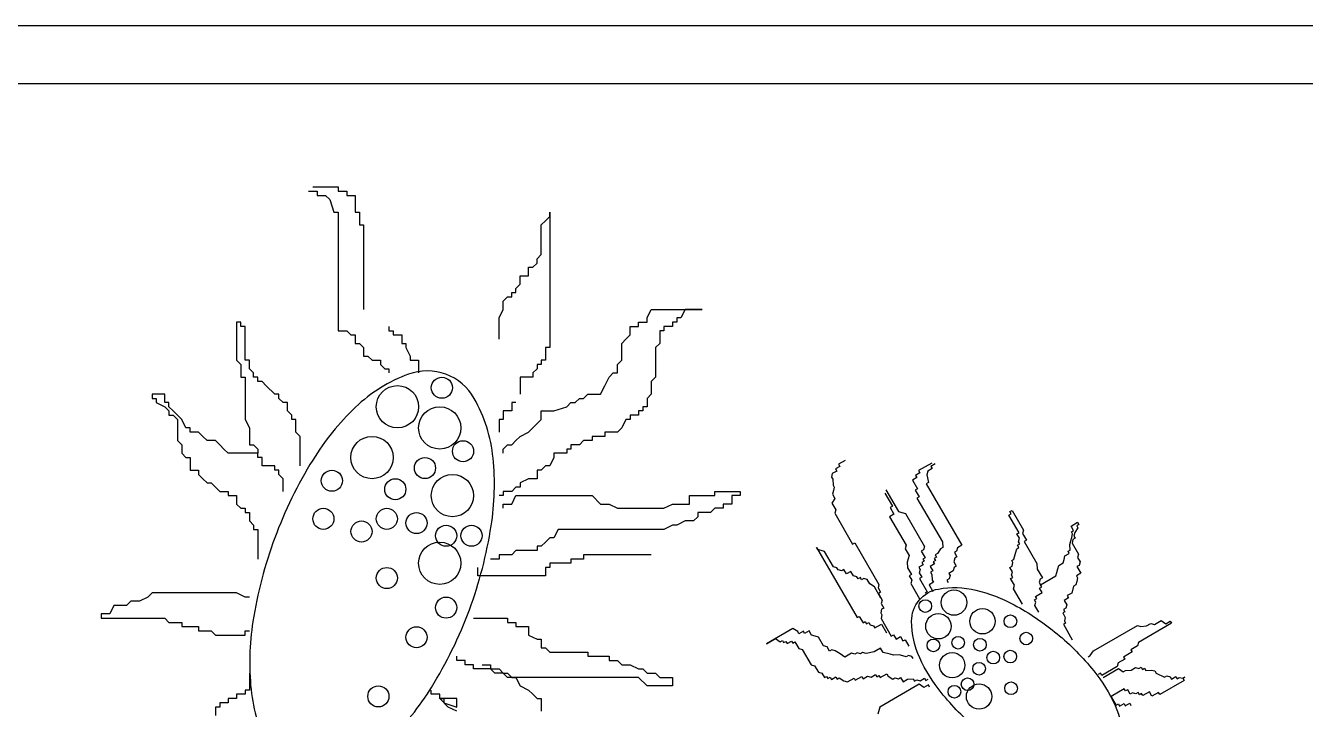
# Model space of a CAD drawing. Extents: x 4356 to 9625, y 5102 to 8915.
# Drawn here: x 5788.8 to 6009.5, y 7454.3 to 7572.3 of the extents above; entities that cross this region are included whole.
import ezdxf

# ---------------------------------------------------------------- set-up
doc = ezdxf.new("R2010")
doc.units = 0
doc.header["$LTSCALE"] = 10
doc.header["$MEASUREMENT"] = 0
doc.layers.add('3', color=3, linetype='CONTINUOUS')
doc.layers.add('7', color=7, linetype='CONTINUOUS')

# ---------------------------------------------------------------- blocks, each defined once
blk = doc.blocks.new('A$C1BAB2036')
at = {"layer": '3', "color": 3}
for p, q in [((174.6, 432.75), (178.97, 432.75)), ((178.97, 432.75), (178.97, 432.03)), ((178.97, 432.03), (180.43, 432.03)), ((180.43, 432.03), (180.43, 431.3)), ((180.43, 431.3), (181.89, 431.3)), ((181.89, 431.3), (181.89, 428.38)), ((181.89, 428.38), (182.62, 428.38)), ((182.62, 428.38), (182.62, 426.19)), ((182.62, 426.19), (183.35, 426.19)), ((183.35, 426.19), (183.35, 411.6)), ((187.73, 408.68), (187.73, 407.95)), ((187.73, 407.95), (188.46, 407.95)), ((188.46, 407.95), (188.46, 407.22)), ((188.46, 407.22), (189.92, 407.22)), ((189.92, 407.22), (189.92, 405.76)), ((189.92, 405.76), (190.65, 405.76)), ((190.65, 405.76), (190.65, 405.03)), ((190.65, 405.03), (191.38, 403.57)), ((191.38, 403.57), (191.38, 402.84)), ((191.38, 402.84), (192.84, 402.84)), ((192.84, 402.84), (192.84, 400.65)), ((209.62, 395.55), (208.89, 395.55)), ((208.89, 395.55), (208.89, 394.09)), ((208.89, 394.09), (207.43, 394.09)), ((207.43, 394.09), (207.43, 392.63)), ((207.43, 392.63), (206.7, 392.63)), ((206.7, 392.63), (206.7, 390.44)), ((165.11, 386.06), (165.11, 386.79)), ((165.84, 386.06), (165.11, 386.06)), ((165.84, 384.6), (165.84, 386.06)), ((168.03, 384.6), (165.84, 384.6)), ((168.03, 383.87), (168.03, 384.6)), ((281.33, 385.11), (279.06, 383.8)), ((168.76, 383.87), (168.03, 383.87)), ((168.76, 383.14), (168.76, 383.87)), ((169.49, 382.41), (168.76, 383.14)), ((169.49, 380.22), (169.49, 382.41)), ((278.74, 382.6), (277.98, 382.16)), ((277.98, 382.16), (278.86, 380.65)), ((279.28, 383.42), (278.52, 382.98)), ((278.52, 382.98), (278.74, 382.6)), ((279.06, 383.8), (279.28, 383.42)), ((243.91, 379.49), (243.91, 380.22)), ((243.91, 380.22), (248.29, 380.22)), ((248.29, 380.22), (248.29, 379.49)), ((278.86, 380.65), (278.48, 380.43)), ((278.48, 380.43), (279.14, 379.29)), ((207.43, 377.31), (207.43, 378.03)), ((207.43, 378.03), (208.89, 378.03)), ((208.89, 378.03), (209.62, 379.49)), ((209.62, 379.49), (222.75, 379.49)), ((222.75, 379.49), (224.21, 378.03)), ((224.21, 378.03), (225.67, 378.03)), ((225.67, 378.03), (227.13, 377.31)), ((235.15, 377.31), (236.61, 378.03)), ((236.61, 378.03), (239.53, 378.03)), ((239.53, 378.03), (239.53, 379.49)), ((239.53, 379.49), (243.91, 379.49)), ((246.83, 378.03), (245.37, 378.03)), ((245.37, 378.03), (245.37, 377.31)), ((248.29, 379.49), (246.83, 379.49)), ((246.83, 379.49), (246.83, 378.03)), ((279.14, 379.29), (278.76, 379.07)), ((278.76, 379.07), (283.15, 371.5)), ((227.13, 377.31), (235.15, 377.31)), ((240.99, 375.85), (240.26, 375.12)), ((243.18, 376.58), (240.99, 376.58)), ((240.99, 376.58), (240.99, 375.85)), ((243.91, 377.31), (243.18, 376.58)), ((245.37, 377.31), (243.91, 377.31)), ((216.91, 373.66), (216.18, 372.2)), ((235.15, 373.66), (216.91, 373.66)), ((236.61, 374.39), (235.15, 373.66)), ((237.34, 374.39), (236.61, 374.39)), ((238.8, 375.12), (237.34, 374.39)), ((240.26, 375.12), (238.8, 375.12)), ((214.72, 371.47), (213.99, 370.74)), ((215.45, 372.2), (214.72, 371.47)), ((216.18, 372.2), (215.45, 372.2)), ((283.15, 371.5), (283.21, 370.52)), ((208.89, 369.28), (206.7, 369.28)), ((206.7, 369.28), (206.7, 368.55)), ((209.62, 370.01), (208.89, 369.28)), ((213.26, 370.01), (209.62, 370.01)), ((213.99, 370.74), (213.26, 370.74)), ((213.26, 370.74), (213.26, 370.01)), ((232.96, 369.28), (221.29, 369.28)), ((221.29, 369.28), (221.29, 368.55)), ((282.13, 368.88), (281.75, 368.66)), ((281.75, 368.66), (281.97, 368.29)), ((282.29, 369.48), (281.91, 369.26)), ((281.91, 369.26), (282.13, 368.88)), ((282.83, 370.3), (282.29, 369.48)), ((283.21, 370.52), (282.83, 370.3)), ((203.05, 365.63), (203.05, 367.09)), ((206.7, 368.55), (205.24, 368.55)), ((215.45, 367.09), (214.72, 367.09)), ((214.72, 367.09), (214.72, 365.63)), ((219.1, 367.82), (215.45, 367.82)), ((215.45, 367.82), (215.45, 367.09)), ((221.29, 368.55), (219.1, 368.55)), ((219.1, 368.55), (219.1, 367.82)), ((281.81, 367.69), (281.06, 367.25)), ((281.06, 367.25), (281.49, 366.49)), ((281.49, 366.49), (281.12, 366.27)), ((281.97, 368.29), (281.59, 368.07)), ((281.59, 368.07), (281.81, 367.69)), ((214.72, 365.63), (203.05, 365.63)), ((281.61, 364.54), (280.86, 364.1)), ((281.12, 366.27), (281.34, 365.89)), ((281.34, 365.89), (281.4, 364.92)), ((281.4, 364.92), (281.61, 364.54)), ((280.86, 364.1), (281.52, 362.96)), ((299.22, 362.09), (300.36, 362.75)), ((299.44, 361.71), (299.22, 362.09)), ((299.92, 363.5), (300.3, 363.72)), ((300.36, 362.75), (299.92, 363.5)), ((300.3, 363.72), (300.08, 364.1)), ((299.06, 361.49), (299.44, 361.71)), ((299.28, 361.11), (299.06, 361.49)), ((299.12, 360.51), (299.28, 361.11)), ((299.78, 359.38), (299.12, 360.51)), ((274.34, 355.26), (274.72, 355.48)), ((274.72, 355.48), (275.16, 354.73)), ((275.16, 354.73), (275.91, 355.16)), ((275.91, 355.16), (276.35, 354.41)), ((276.35, 354.41), (276.73, 354.63)), ((276.73, 354.63), (277.39, 353.49)), ((199.4, 351.04), (199.4, 351.77)), ((200.86, 351.04), (199.4, 351.04)), ((200.86, 350.31), (200.86, 351.04)), ((163.65, 348.85), (163.65, 345.93)), ((202.32, 350.31), (200.86, 350.31)), ((202.32, 349.58), (202.32, 350.31)), ((205.24, 349.58), (202.32, 349.58)), ((203.78, 350.31), (205.24, 350.31)), ((205.24, 350.31), (205.24, 349.58)), ((205.97, 348.85), (205.24, 349.58)), ((205.24, 349.58), (206.7, 349.58)), ((207.43, 348.85), (205.97, 348.85)), ((206.7, 349.58), (207.43, 348.85)), ((279.17, 346.93), (272.35, 342.98)), ((279.98, 346.39), (279.17, 346.93)), ((280.74, 346.83), (279.98, 346.39)), ((280.96, 346.45), (280.74, 346.83)), ((161.46, 344.47), (160, 344.47)), ((160, 344.47), (160, 343.74)), ((162.92, 345.2), (161.46, 345.2)), ((161.46, 345.2), (161.46, 344.47)), ((163.65, 345.93), (162.92, 345.93)), ((162.92, 345.93), (162.92, 345.2)), ((196.48, 344.47), (197.21, 344.47)), ((199.4, 344.47), (196.48, 344.47)), ((197.21, 344.47), (197.21, 343.74)), ((199.4, 343.01), (199.4, 344.47)), ((312.25, 344.84), (313.12, 343.33)), ((158.54, 343.01), (157.81, 343.01)), ((157.81, 343.01), (157.81, 341.55)), ((160, 343.74), (158.54, 343.74)), ((158.54, 343.74), (158.54, 343.01)), ((197.21, 343.74), (199.4, 343.01)), ((272.35, 342.98), (272.03, 341.78)), ((313.12, 343.33), (313.5, 343.55)), ((313.5, 343.55), (313.72, 343.17)), ((313.72, 343.17), (314.48, 343.61)), ((314.48, 343.61), (314.7, 343.23)), ((314.7, 343.23), (315.46, 343.67)), ((315.46, 343.67), (315.68, 343.29))]:
    blk.add_line(p, q, dxfattribs=at)
at = {"layer": '3'}
blk.add_lwpolyline([(421.99, 450.6), (421.99, 40), (40, 40), (40, 450.6)], close=True, dxfattribs=at)
at = {"layer": '3', "color": 3}
for points in [[(173.87, 432.03), (175.33, 432.03), (175.33, 431.3), (176.78, 431.3), (177.51, 430.57), (178.24, 428.38), (178.97, 428.38), (178.97, 407.95), (180.43, 407.95), (181.16, 407.22), (181.89, 407.22), (181.89, 405.76), (182.62, 405.76), (183.35, 405.03), (183.35, 403.57), (184.08, 403.57), (184.81, 402.84), (186.27, 402.84), (186.27, 402.11), (187, 401.38), (187.73, 401.38), (187.73, 400.65)], [(206.7, 406.49), (206.7, 410.14), (207.43, 411.6), (207.43, 413.06), (208.16, 413.79), (208.89, 413.79), (208.89, 414.51), (209.62, 414.51), (209.62, 415.24), (210.35, 415.97), (210.35, 417.43), (211.81, 417.43), (211.81, 418.89), (212.53, 418.89), (213.26, 419.62), (213.26, 420.35), (213.99, 421.08), (213.99, 426.19), (214.72, 426.92), (215.45, 427.65), (215.45, 428.38), (215.45, 405.03), (214.72, 405.03), (214.72, 402.84), (213.99, 402.84), (213.99, 402.11), (213.26, 402.11), (213.26, 401.38), (212.53, 400.65), (212.53, 399.92), (210.35, 399.92), (210.35, 397)], [(207.43, 386.79), (207.43, 387.52), (208.16, 388.25), (208.89, 388.25), (209.62, 388.98), (210.35, 389.71), (211.81, 390.44), (212.53, 391.17), (213.99, 392.63), (213.99, 394.09), (216.18, 394.09), (218.37, 394.82), (219.1, 395.55), (219.83, 395.55), (220.56, 396.27), (221.29, 396.27), (222.02, 397), (224.21, 397), (224.94, 398.46), (225.67, 399.92), (226.4, 400.65), (227.13, 400.65), (227.13, 402.11), (227.86, 402.84), (227.86, 405.76), (228.59, 406.49), (229.32, 407.22), (229.32, 408.68), (230.77, 408.68), (230.77, 409.41), (232.23, 409.41), (232.23, 410.14), (232.96, 411.6), (241.72, 411.6), (238.8, 411.6), (238.07, 410.14), (237.34, 410.14), (237.34, 409.41), (236.61, 409.41), (236.61, 408.68), (235.15, 408.68), (235.15, 407.95), (234.42, 407.95), (234.42, 405.76), (233.69, 405.03), (233.69, 399.92), (232.96, 399.19), (232.96, 397), (232.23, 396.27), (232.23, 394.82), (231.5, 394.82), (231.5, 394.09), (230.77, 394.09), (230.77, 393.36), (229.32, 393.36), (229.32, 392.63), (228.59, 392.63), (227.86, 391.17), (227.13, 390.44), (224.94, 390.44), (224.94, 389.71), (222.75, 389.71), (222.75, 388.98), (221.29, 388.98), (220.56, 388.25), (219.1, 388.25), (219.1, 387.52), (218.37, 387.52), (218.37, 386.79), (216.18, 386.79), (216.18, 386.06), (215.45, 384.6), (214.72, 384.6), (213.99, 383.87), (213.26, 383.87), (213.26, 382.41), (211.81, 382.41), (210.35, 381.68), (210.35, 380.95), (209.62, 380.95), (208.89, 380.22), (207.43, 380.22), (207.43, 379.49), (206.7, 379.49)], [(172.41, 384.6), (172.41, 389.71), (171.68, 390.44), (171.68, 392.63), (170.95, 392.63), (170.95, 393.36), (170.22, 394.09), (170.22, 395.55), (169.49, 395.55), (168.76, 396.27), (168.76, 397), (168.03, 397), (166.57, 398.46), (165.84, 399.19), (165.11, 399.19), (165.11, 399.92), (164.38, 399.92), (164.38, 400.65), (163.65, 401.38), (163.65, 402.84), (162.92, 402.84), (162.92, 408.68), (162.19, 408.68), (162.19, 409.41), (161.46, 409.41), (161.46, 402.84), (162.19, 402.11), (162.19, 399.92), (162.92, 399.92), (162.92, 392.63), (163.65, 391.17), (163.65, 388.25), (164.38, 388.25), (165.11, 387.52), (165.11, 386.79), (160, 386.79), (159.27, 387.52), (158.54, 388.25), (157.81, 388.98), (156.36, 388.98), (155.63, 389.71), (154.9, 390.44), (153.44, 390.44), (153.44, 391.17), (152.71, 391.17), (151.98, 392.63), (151.25, 393.36), (150.52, 394.09), (149.79, 394.82), (149.79, 395.55), (149.06, 395.55), (149.06, 397), (146.87, 397), (146.87, 396.27), (147.6, 396.27), (147.6, 395.55), (149.06, 394.82), (149.79, 394.09), (149.79, 393.36), (150.52, 393.36), (151.25, 392.63), (151.25, 388.98), (151.98, 388.25), (151.98, 386.79), (152.71, 386.06), (153.44, 386.06), (153.44, 383.87), (154.9, 383.87), (154.9, 383.14), (155.63, 382.41), (156.36, 381.68), (157.09, 381.68), (158.54, 380.22), (160, 380.22), (160, 379.49), (161.46, 379.49), (161.46, 378.03), (162.19, 377.31), (162.92, 377.31), (162.92, 376.58), (163.65, 376.58), (163.65, 375.12), (164.38, 374.39), (164.38, 373.66), (165.11, 373.66), (165.11, 368.55)], [(266.4, 385.57), (265.26, 384.91), (265.48, 384.53), (264.72, 384.09), (264.94, 383.72), (264.18, 383.28), (264.02, 382.68), (264.24, 382.3), (264.3, 381.32), (264.52, 380.94), (264.36, 380.35), (264.2, 379.75), (264.64, 378.99), (264.11, 378.17), (264.76, 377.04), (264.6, 376.44), (267.68, 371.13), (268.05, 371.35), (272.22, 364.16), (272.06, 363.56), (272.5, 362.8), (272.12, 362.58), (272.78, 361.44), (272.62, 360.85), (273.06, 360.09), (272.68, 359.87), (272.52, 359.27), (272.74, 358.89), (272.58, 358.29), (274.34, 355.26)], [(281.93, 384.95), (281.17, 384.52), (281.39, 384.14), (280.63, 383.7), (280.47, 383.1), (280.75, 381.74), (280.38, 381.53), (286.52, 370.92), (285.76, 370.48), (285.6, 369.88), (285.22, 369.66), (285.66, 368.9), (285.28, 368.69), (285.12, 368.09), (285.56, 367.33), (285.18, 367.11), (285.02, 366.51), (284.27, 366.07), (284.49, 365.69), (284.33, 365.1), (283.95, 364.88), (284.17, 364.5)], [(273.22, 379.91), (274.53, 377.64), (274.15, 377.42), (274.81, 376.28), (274.06, 375.84), (276.91, 370.92), (276.75, 370.32), (277.41, 369.18), (277.25, 368.58), (277.09, 367.99), (277.15, 367.01), (277.81, 365.87), (277.43, 365.65), (277.87, 364.9), (277.71, 364.3), (279.24, 361.65)], [(273.38, 380.51), (275.57, 376.72), (276.17, 376.56), (276.77, 376.4), (280.06, 370.72), (279.9, 370.12), (279.52, 369.9), (280.18, 368.76), (279.8, 368.54), (280.02, 368.17), (279.64, 367.95), (279.86, 367.57), (279.1, 367.13), (279.32, 366.75), (279.16, 366.15), (279.6, 365.39), (279.22, 365.17), (280.54, 362.9), (280.16, 362.68)], [(296.95, 360.77), (295.41, 363.42), (295.57, 364.02), (294.91, 365.16), (295.29, 365.38), (295.07, 365.76), (295.23, 366.35), (294.79, 367.11), (295.17, 367.33), (295.33, 367.93), (295.11, 368.31), (295.49, 368.53), (295.81, 369.72), (295.97, 370.32), (296.35, 370.54), (296.13, 370.92), (296.51, 371.14), (296.29, 371.52), (296.45, 372.12), (296.01, 372.87), (296.39, 373.09), (294.63, 376.12), (295.01, 376.34), (294.79, 376.72), (295.17, 376.94), (297.15, 373.53), (296.99, 372.93), (297.64, 371.8), (297.27, 371.58), (299.46, 367.79), (299.52, 366.81), (300.4, 365.3), (300.02, 365.08), (299.86, 364.48), (300.08, 364.1), (302.73, 365.64), (302.89, 366.24), (303.05, 366.83), (303.21, 367.43), (303.97, 367.87), (304.13, 368.47), (304.28, 369.07), (305.04, 369.51), (304.82, 369.89), (305.2, 370.1), (305.14, 371.08), (305.3, 371.68), (305.46, 372.28), (305.62, 372.88), (305.4, 373.26), (305.78, 373.47), (305.34, 374.23), (306.48, 374.89), (306.7, 374.51), (306.32, 374.29), (306.54, 373.91), (306, 373.1), (305.84, 372.5), (306.06, 372.12), (305.68, 371.9), (305.52, 371.3), (306.62, 369.41), (306.46, 368.81), (306.9, 368.05), (306.74, 367.45), (306.36, 367.23), (307.02, 366.1), (306.26, 365.66), (306.48, 365.28), (306.32, 364.68), (306.16, 364.08), (305.78, 363.86), (305.46, 362.67), (304.7, 362.23), (304.92, 361.85), (304.17, 361.41), (304.61, 360.65), (304.45, 360.06), (304.07, 359.84), (304.29, 359.46), (303.91, 359.24), (304.35, 358.48), (304.19, 357.88), (304.41, 357.5), (304.03, 357.28), (305.56, 354.63)], [(272.56, 361.82), (271.47, 363.72), (270.65, 364.26), (270.21, 365.01), (269.61, 365.17), (269.23, 364.95), (269.01, 365.33), (268.63, 365.11), (268.41, 365.49), (267.82, 365.65), (267.38, 366.41), (266.62, 365.97), (266.18, 366.73), (265.8, 366.51), (265.2, 366.67), (264.98, 367.05), (264.39, 367.21), (262.85, 369.86), (262.25, 370.02), (261.65, 370.18), (261.43, 370.55), (268.46, 358.43), (268.83, 358.65), (269.49, 357.52), (269.87, 357.74), (270.09, 357.36), (270.47, 357.58), (270.69, 357.2), (271.29, 357.04), (271.51, 356.66), (272.64, 357.32), (273.52, 355.8)], [(163.65, 361.98), (162.92, 361.98), (161.46, 362.71), (146.87, 362.71), (146.14, 361.98), (144.68, 361.25), (143.22, 361.25), (142.49, 360.52), (140.3, 360.52), (139.57, 359.07), (138.12, 359.07), (138.12, 358.34), (149.06, 358.34), (149.79, 357.61), (151.98, 357.61), (151.98, 356.88), (154.9, 356.88), (154.9, 356.15), (157.09, 356.15), (157.81, 355.42), (162.92, 355.42), (162.92, 356.15), (163.65, 356.15)], [(202.32, 358.34), (208.16, 358.34), (208.16, 357.61), (209.62, 357.61), (209.62, 356.88), (211.81, 356.88), (211.81, 355.42), (213.26, 354.69), (213.99, 354.69), (213.99, 353.23), (214.72, 353.23), (215.45, 352.5), (222.02, 352.5), (222.02, 351.77), (225.67, 351.77), (225.67, 351.04), (227.13, 351.04), (227.86, 350.31), (229.32, 350.31), (230.77, 349.58), (231.5, 349.58), (232.23, 348.85), (233.69, 348.85), (234.42, 348.12), (236.61, 348.12), (236.61, 346.66), (232.23, 346.66), (230.77, 348.12), (208.16, 348.12), (207.43, 348.85), (208.16, 348.85), (208.89, 348.12), (209.62, 348.12), (210.35, 346.66), (211.81, 345.93), (212.53, 345.2), (213.26, 344.47), (213.99, 344.47), (213.99, 342.28)], [(308.3, 351.66), (308.67, 351.88), (309.21, 352.7), (316.79, 357.09), (317.39, 356.93), (318.36, 356.99), (319.12, 357.43), (319.72, 357.27), (320.86, 357.92), (321.67, 357.39), (322.43, 357.83), (322.65, 357.45), (316.97, 354.16), (316.81, 353.56), (315.67, 352.9), (315.89, 352.52), (314.38, 351.64), (314.6, 351.26), (313.46, 350.61), (313.3, 350.01), (310.65, 348.47), (310.43, 348.85), (310.05, 348.63)], [(278.11, 351.38), (277.89, 351.75), (277.29, 351.91), (276.91, 351.69), (276.31, 351.85), (275.72, 352.01), (274.74, 351.95), (274.14, 352.11), (272.94, 352.43), (272.5, 353.19), (271.37, 352.53), (270.01, 352.25), (269.41, 352.41), (269.04, 352.19), (268.44, 352.35), (268.06, 352.13), (267.46, 352.29), (266.32, 351.63), (265.51, 352.17), (264.69, 352.71), (264.09, 352.87), (263.71, 352.65), (263.27, 353.41), (262.67, 353.57), (261.8, 355.08), (261.2, 355.24), (260.6, 355.4), (260.16, 356.16), (259.4, 355.72), (259.18, 356.1), (258.43, 355.66), (258.21, 356.04), (257.39, 356.58), (252.84, 353.94), (254.36, 354.82), (255.18, 354.28), (255.56, 354.5), (255.78, 354.12), (256.15, 354.34), (256.37, 353.96), (257.13, 354.4), (257.35, 354.02), (257.73, 354.24), (258.39, 353.11), (258.99, 352.95), (260.52, 350.3), (261.12, 350.14), (261.78, 349), (262.38, 348.84), (262.82, 348.08), (263.19, 348.3), (263.41, 347.92), (263.79, 348.14), (264.01, 347.76), (264.77, 348.2), (264.99, 347.82), (265.37, 348.04), (266.18, 347.51), (266.78, 347.35), (267.92, 348), (268.14, 347.63), (269.28, 348.28), (269.49, 347.9), (270.25, 348.34), (270.85, 348.18), (271.61, 348.62), (271.83, 348.24), (272.21, 348.46), (272.43, 348.09), (273.56, 348.74), (273.78, 348.36), (274.6, 347.83), (274.98, 348.05), (275.58, 347.89), (275.96, 348.11), (276.39, 347.35), (277.15, 347.79), (278.13, 347.85), (278.35, 347.47), (278.73, 347.69), (279.33, 347.53), (280.08, 347.97), (280.3, 347.59), (280.68, 347.81)], [(310.87, 348.09), (313.52, 349.63), (314.34, 349.09), (314.72, 349.31), (315.69, 349.37), (316.45, 349.81), (317.05, 349.65), (317.43, 349.87), (317.65, 349.49), (318.03, 349.71), (318.25, 349.33), (319.22, 349.39), (319.82, 349.23), (320.04, 348.85), (321.46, 348.15), (321.84, 348.37), (322.43, 348.21), (322.65, 347.84), (323.41, 348.27), (323.63, 347.9), (324.01, 348.12), (324.61, 347.96), (324.99, 348.18), (324.61, 347.96), (324.83, 347.58), (320.66, 345.16), (320.44, 345.54), (319.3, 344.88), (318.87, 345.64), (317.73, 344.98), (317.51, 345.36), (317.13, 345.14), (316.91, 345.52), (316.53, 345.3), (315.93, 345.46), (315.56, 345.24), (315.12, 346), (314.74, 345.78), (314.52, 346.16), (312.25, 344.84)], [(199.4, 342.28), (197.94, 343.01), (196.48, 344.47), (196.48, 345.2), (195.02, 345.2), (195.02, 345.93)]]:
    blk.add_lwpolyline(points, dxfattribs=at)
for points in [[(168.03, 372.2, 0.049822), (164.27, 357.74, 0.06364), (163.94, 346.03, 0.103576), (167.2, 335.72, 0.178002), (172.08, 331.55, 0.178002), (178.5, 331.54, 0.103576), (187.67, 337.26, 0.06364), (195.04, 346.36, 0.049822), (201.59, 359.79, 0.049822), (205.35, 374.26, 0.06364), (205.68, 385.97, 0.103576), (202.42, 396.27, 0.178002), (197.54, 400.44, 0.178002), (191.12, 400.45, 0.103576), (181.95, 394.74, 0.06364), (174.58, 385.63, 0.049822)], [(302.95, 355.65, -0.049822), (309.25, 349.27, -0.06364), (312.94, 343.29, -0.103576), (314.35, 336.96, -0.178002), (313.07, 333.33, -0.178002), (309.74, 331.39, -0.103576), (303.26, 331.6, -0.06364), (296.69, 334.11, -0.049822), (289.26, 339.12, -0.049822), (282.96, 345.49, -0.06364), (279.26, 351.48, -0.103576), (277.85, 357.81, -0.178002), (279.14, 361.44, -0.178002), (282.47, 363.37, -0.103576), (288.95, 363.17, -0.06364), (295.51, 360.65, -0.049822)]]:
    blk.add_lwpolyline(points, format="xyb", close=True, dxfattribs=at)
for centre, radius in [((196.85, 398.1), 1.82), ((189.19, 394.82), 3.65), ((196.48, 391.17), 3.65), ((184.81, 386.06), 3.65), ((200.5, 387.15), 1.82), ((193.93, 384.24), 1.82), ((177.88, 382.05), 1.82), ((188.82, 380.59), 1.82), ((198.67, 379.49), 3.65), ((176.42, 375.48), 1.82), ((187.36, 375.48), 1.82), ((192.47, 374.75), 1.82), ((182.99, 373.29), 1.82), ((197.58, 372.56), 1.82), ((201.96, 372.56), 1.82), ((196.48, 367.82), 3.65), ((187.36, 365.27), 1.82), ((197.58, 360.16), 1.82), ((285.16, 361.03), 2.19), ((280.2, 360.43), 1.09), ((290.07, 357.8), 2.19), ((282.47, 356.94), 2.19), ((294.88, 357.8), 1.09), ((192.47, 355.05), 1.82), ((297.61, 354.83), 1.09), ((281.6, 353.65), 1.09), ((285.88, 354.11), 1.09), ((289.63, 353.75), 1.09), ((284.85, 350.22), 2.19), ((291.93, 351.54), 1.09), ((294.86, 351.72), 1.09), ((289.49, 349.62), 1.09), ((185.9, 344.84), 1.82), ((285.23, 345.64), 1.09), ((287.5, 346.95), 1.09), ((289.49, 344.82), 2.19), ((295, 346.24), 1.09)]:
    blk.add_circle(centre, radius, dxfattribs=at)
at = {"layer": '7'}
blk.add_lwpolyline([(30, 460.6), (431.99, 460.6), (431.99, 30), (30, 30)], close=True, dxfattribs=at)

msp = doc.modelspace()

# ---------------------------------------------------------------- block references
at = {"layer": '3', "color": 3}
msp.add_blockref('A$C1BAB2036', (5663.7, 7111.7), dxfattribs=at)

doc.saveas('drawing.dxf')
